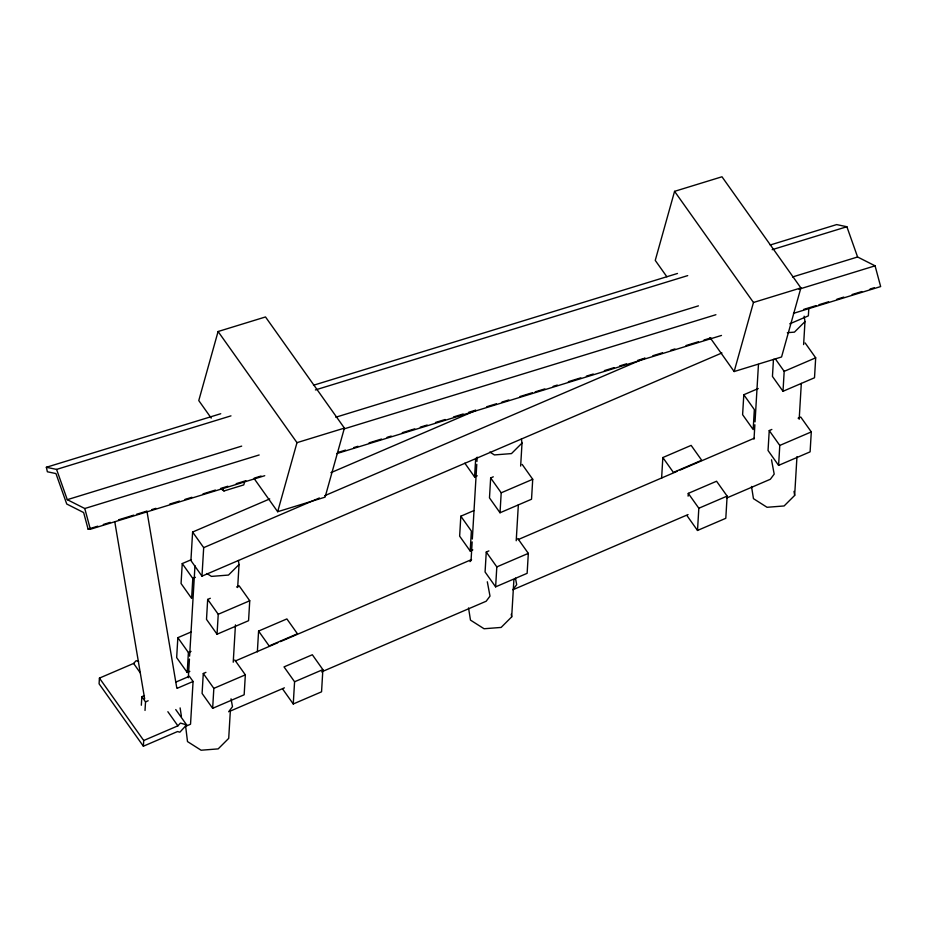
<?xml version="1.0" encoding="UTF-8"?>
<svg xmlns="http://www.w3.org/2000/svg" width="927" height="927" viewBox="0 0 927 927"><rect width="100%" height="100%" fill="white"/><g stroke="black" fill="none" stroke-linecap="round" stroke-linejoin="round"><path stroke-width="1.39" d="M138.61 661.403L136.13 660.696L133.604 663.442L99.421 678.112L99.085 683.813L143.372 746.212L177.555 731.542L179.873 732.203L186.617 724.868L175.748 709.572M141.333 705.238L141.843 696.687L144.473 695.563M145.018 710.441L145.527 701.89L141.843 696.687M143.372 746.212L143.72 740.511L99.421 678.112M190.974 632.029L177.845 637.672L176.663 657.614L187.208 672.481L189.838 671.357M182.248 563.581L181.066 583.523L191.611 598.39L192.804 578.448L182.248 563.581L191.437 559.63M269.734 498.935L192.607 532.04L190.916 560.545L201.982 576.142L721.924 352.955M187.208 672.481L188.401 652.538L177.845 637.672M185.504 725.146L187.497 741.577L201.101 750.221L218.169 748.889L228.714 738.367L230.325 711.067M188.32 677.741L189.432 659.062M189.606 656.189L194.983 565.69M176.176 681.948L189.375 676.281L193.071 681.484L190.533 724.23L186.489 725.968M201.982 576.142L203.685 547.648L192.607 532.04M205.91 672.376L203.28 673.5L202.098 693.454L212.654 708.309L244.16 694.787L245.342 674.844L234.786 659.978M210.313 598.286L207.683 599.41L206.501 619.363L217.045 634.219L248.563 620.696L249.745 600.754L239.189 585.887L236.57 587.011M212.654 708.309L213.836 688.367L203.28 673.5M217.045 634.219L218.239 614.277L207.683 599.41M233.233 662.226L235.446 624.879M237.671 587.521L239.039 564.543L238.39 560.476M257.358 651.89L258.587 631.067L286.883 618.923L297.44 633.778L269.143 645.934L258.587 631.067M293.256 703.975L294.577 681.762L284.021 666.895L312.329 654.752L322.874 669.618L321.553 691.82L293.256 703.975L282.712 689.109M473.952 510.568L460.823 516.2L459.641 536.154L470.186 551.02L472.816 549.885M470.186 551.02L471.368 531.067L460.823 516.2M477.22 475.794L474.589 476.93L475.69 458.401M471.043 560.58L472.156 541.913M472.33 539.039L476.768 464.334M476.93 461.461L477.185 457.15M488.888 550.905L486.258 552.028L485.076 571.982L495.621 586.849L527.139 573.326L528.32 553.373L517.764 538.506M493.28 476.814L490.661 477.95L489.479 497.892L500.024 512.758L531.53 499.236L532.724 479.282L522.168 464.415M495.621 586.849L496.814 566.895L486.258 552.028M500.024 512.758L501.206 492.805L490.661 477.95M468.529 607.915L470.476 620.105L484.068 628.749L501.136 627.428L511.681 616.895L513.906 579.549M516.212 540.765L518.344 504.844M520.65 466.061L522.017 443.071L521.368 439.004M661.6 478.367L662.84 457.544L691.136 445.389L701.693 460.255L673.396 472.411L662.84 457.544M688.112 496.154L688.274 493.373L716.571 481.229L727.127 496.096L725.806 518.297L697.51 530.453L686.953 515.586M697.51 530.453L698.831 508.239L688.274 493.373M743.802 394.74L742.608 414.682L753.164 429.549L754.346 409.607L743.802 394.74L758.24 388.54M754.022 439.12L754.868 424.751M755.042 421.878L758.46 364.415M771.855 429.444L769.236 430.568L768.043 450.51L778.599 465.377L810.105 451.855L811.299 431.912L800.743 417.046L798.112 418.17M773.466 359.328L772.446 376.42L783.002 391.287L814.509 377.764L815.69 357.822L805.146 342.955M778.599 465.377L779.781 445.435L769.236 430.568M783.002 391.287L784.184 371.345L775.262 358.761M751.507 486.443L753.454 498.645L767.046 507.289L784.115 505.957L794.659 495.435L796.965 456.652M799.178 419.294L801.322 383.384M803.616 344.589L804.984 321.611L804.126 316.188M808.784 308.726L808.367 315.852L789.746 323.847M254.415 478.958L277.671 511.716L325.087 497.15L344.404 428.1L265.504 316.953L218.088 331.518L198.772 400.568L211.229 418.123M244.519 482.191L243.766 484.902L223.998 490.962L220.522 488.506M277.671 511.716L296.988 442.654L218.088 331.518M710.059 337.613L734.149 371.542L781.565 356.976L800.882 287.926L721.982 176.779L674.566 191.344L655.25 260.394L666.872 276.779M734.149 371.542L753.466 302.48L674.566 191.344M228.656 711.774L232.492 706.641L231.032 698.819M470.024 561.635L471.553 559.572L280.417 641.623M143.72 740.511L177.891 725.841L180.417 723.083L186.617 724.868M239.039 564.543L228.494 575.064L211.426 576.397L206.895 573.512M522.017 443.071L511.472 453.593L494.404 454.925L489.862 452.052M804.984 321.611L794.439 332.133L787.336 332.689M330.904 472.677L475.852 410.464M203.685 547.648L319.375 497.984M324.693 495.702L645.169 358.135M192.804 578.448L195.423 577.312M218.239 614.277L249.745 600.754M501.206 492.805L532.724 479.282M784.184 371.345L815.69 357.822M188.401 652.538L191.02 651.403M235.284 660.997L277.764 642.759M518.147 539.584L677.428 471.206M680.082 470.07L754.416 438.158M145.527 701.89L148.169 700.754M177.219 688.286L193.071 681.484M213.836 688.367L245.342 674.844M496.814 566.895L528.32 553.373M779.781 445.435L811.299 431.912M294.577 681.762L322.874 669.618M698.831 508.239L727.127 496.096M229.977 711.206L284.404 687.846M321.565 671.89L486.165 601.241L490.001 596.107L487.312 581.774M688.054 514.578L512.84 589.792L516.687 584.659L515.458 578.135M726.548 498.054L770.349 479.259L774.196 474.114L771.507 459.792M264.74 475.702L90.348 529.259L88.1 529.155L83.65 512.561L66.744 504.021L55.956 473.57L47.37 471.773L46.35 467.278L220.742 413.732M313.477 385.25L677.486 273.465M770.221 244.995L836.652 224.589L846.884 226.733L857.591 256.988L875.076 265.829L880.65 286.57L793.454 313.349M46.35 467.278L56.582 469.41L230.974 415.864M315.4 389.931L687.707 275.609M772.145 249.676L846.884 226.733M56.582 469.41L67.289 499.676L241.68 446.119M335.794 417.22L698.425 305.864M792.539 276.964L857.591 256.988M296.988 442.654L344.404 428.1M753.466 302.48L800.882 287.926M67.289 499.676L84.774 508.517L259.166 454.972M343.593 429.039L715.911 314.716M798.958 289.212L875.076 265.829M88.1 529.155L97.787 526.177M103.326 524.485L110.243 522.353M118.552 519.804L133.778 515.134M136.547 514.276L146.234 511.31M151.761 509.607L155.921 508.332M169.757 504.079L179.444 501.101M184.983 499.398L191.901 497.278M202.978 493.882L215.435 490.059M220.974 488.355L227.891 486.223M236.2 483.674L245.887 480.707M254.183 478.158L261.113 476.026M338.622 452.225L345.539 450.105M353.836 447.556L357.996 446.281M369.062 442.874L381.518 439.05M387.057 437.347L391.206 436.072M402.283 432.677L414.74 428.853M420.279 427.15L427.196 425.029M435.505 422.48L445.192 419.502M453.5 416.953L463.187 413.975M468.714 412.272L475.644 410.151M486.71 406.744L496.397 403.778M501.936 402.075L508.853 399.954M519.931 396.547L532.388 392.724M535.157 391.878L544.844 388.9M553.152 386.35L557.301 385.076M568.367 381.669L580.823 377.845M586.362 376.153L593.28 374.021M604.358 370.626L614.045 367.648M619.584 365.945L626.501 363.824M637.579 360.418L644.497 358.297M652.805 355.748L662.492 352.77M670.789 350.221L674.949 348.946M686.015 345.551L698.471 341.727M704.01 340.024L710.928 337.892M803.663 309.421L816.119 305.597M818.889 304.751L828.576 301.773M836.884 299.224L843.802 297.092M852.11 294.543L861.797 291.565M870.094 289.015L874.254 287.741M336.71 453.604L721.484 335.447M464.844 463.199L474.589 476.93M222.526 488.888L223.998 490.962M133.604 663.442L140.29 672.863M167.868 711.716L177.891 725.841M84.774 508.517L90.348 529.259M146.918 510.997L176.779 687.938M114.797 521.866L144.658 698.807M794.01 491.368L794.659 495.435M511.252 614.195L511.681 616.895M180.116 707.904L181.425 716.397"/></g></svg>
